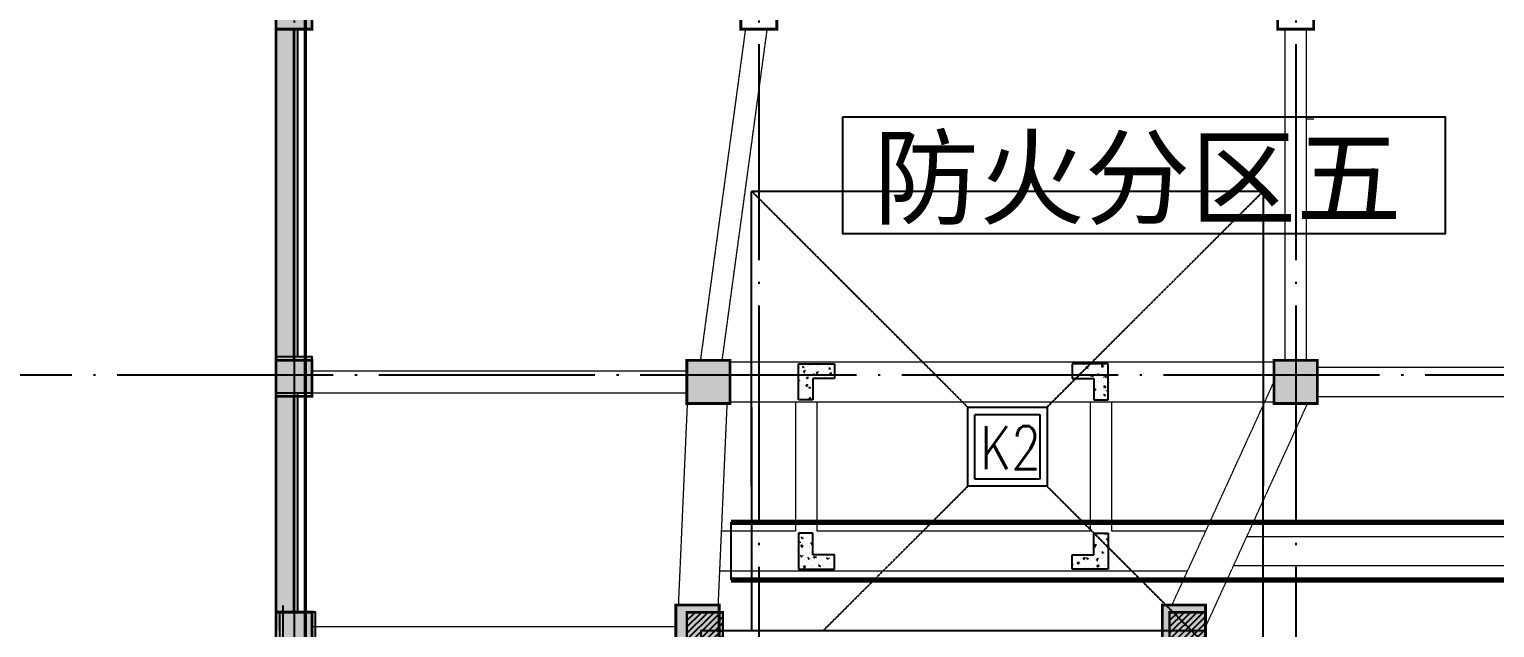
# Model space of a CAD drawing. Extents: x 290727 to 13733020, y 1731457 to 3643100.
# Drawn here: x 497639 to 517974, y 2154815 to 2163130 of the extents above; entities that cross this region are included whole.
import ezdxf

# ---------------------------------------------------------------- set-up
doc = ezdxf.new("R2010")
doc.units = 0
doc.header["$LTSCALE"] = 10
for name, pattern in [('DASH', [0.35, 0.25, -0.1]), ('DASHED', [0.75, 0.5, -0.25]), ('DOTE', [2.42, 2, -0.2, 0.02, -0.2]), ('虚线', [750, 450, -300])]:
    doc.linetypes.add(name, pattern=pattern)
doc.layers.get('0').update_dxf_attribs({"linetype": 'CONTINUOUS'})
for name, color, linetype in [('AXIS', 3, 'CONTINUOUS'), ('BEAM_DASH', 144, 'DASHED'), ('COLU', 2, 'CONTINUOUS'), ('COLUMN', 9, 'CONTINUOUS'), ('DOTE', 8, 'DOTE'), ('DUCT-排烟管', 2, 'CONTINUOUS'), ('DUCT-排烟管端线', 4, 'CONTINUOUS'), ('pl', 7, 'CONTINUOUS'), ('PUB_HATCH', 8, 'CONTINUOUS'), ('WALL', 255, 'CONTINUOUS'), ('作业图', 4, 'CONTINUOUS'), ('文字', 4, 'CONTINUOUS'), ('板顶标高填充', 7, 'CONTINUOUS'), ('梁上柱', 40, 'CONTINUOUS'), ('防火分区示意线', 4, 'CONTINUOUS'), ('防火分区面积', 7, 'CONTINUOUS'), ('集水坑', 181, 'DASH')]:
    doc.layers.add(name, color=color, linetype=linetype)
doc.layers.add('DIM_MODI', color=6, linetype='CONTINUOUS', plot=False)
doc.layers.add('板加腋边线', color=253, linetype='虚线', lineweight=18)
doc.layers.get('0').off()
doc.styles.add('-黑体', font='simhei.ttf')
doc.styles.add('_HZTXT', font='simplex.shx', dxfattribs={"width": 0.8, "bigfont": 'HZTXT.shx'})

# ---------------------------------------------------------------- blocks, each defined once
blk = doc.blocks.new('A$C55C93FC2')
at = {"layer": 'DOTE', "linetype": 'DOTE', "ltscale": 150}
for p, q in [((16384.1, 127235.5), (16384.1, 12200)), ((22834.1, 127235.5), (22834.1, 12200)), ((30284.1, 127235.5), (30284.1, 12200)), ((10299.5, 31892.4), (252290.8, 31892.4))]:
    blk.add_line(p, q, dxfattribs=at)
blk = doc.blocks.new('_FZH')
blk.add_lwpolyline([(-0.5, -0.5), (0.5, -0.5), (0.5, 0.5), (-0.5, 0.5)], close=True)
at = {"layer": 'PUB_HATCH'}
blk.add_solid([(-0.5, -0.5), (0.5, -0.5), (-0.5, 0.5), (0.5, 0.5)], dxfattribs=at)
blk = doc.blocks.new('车库建筑作业图')
at = {"layer": 'PUB_HATCH', "linetype": 'Continuous'}
for points in [[(501062, 2158330), (501062, 2158580), (501362, 2158580), (501362, 2163130), (501062, 2163130), (501062, 2158330)], [(501112, 2154780), (501112, 2155030), (501362, 2155030), (501362, 2158080), (501062, 2158080), (501062, 2158330), (501062, 2158330), (501062, 2154780)]]:
    blk.add_hatch(color=256, dxfattribs=at).paths.add_polyline_path(points)
at = {"layer": 'DIM_MODI', "linetype": 'Continuous'}
blk.add_line((501062, 2147280), (501062, 2168380), dxfattribs=at)
at = {"layer": 'DOTE', "ltscale": 150}
blk.add_line((501162, 2146007), (501162, 2155125), dxfattribs=at)
at = {"layer": 'WALL', "linetype": 'Continuous'}
for p, q in [((501062, 2163130), (501062, 2158330)), ((501362, 2163130), (501362, 2158580)), ((501062, 2158330), (501062, 2154780)), ((501362, 2158080), (501362, 2155030))]:
    blk.add_line(p, q, dxfattribs=at)
at = {"layer": '防火分区示意线', "linetype": 'DASH', "ltscale": 300, "const_width": 50}
blk.add_lwpolyline([(501469, 2171580), (501469, 2146880), (499119, 2146880), (499119, 2141980), (527519, 2141980), (527519, 2146892), (527519, 2146892), (527519, 2158480), (530769, 2158480), (530769, 2168881), (512048, 2168881), (512048, 2171580)], close=True, dxfattribs=at)
at = {"layer": '防火分区面积', "color": 3}
blk.add_lwpolyline([(508928, 2161914), (517288, 2161914), (517288, 2160288), (508928, 2160288)], close=True, dxfattribs=at)
at = {"layer": '集水坑'}
for p, q in [((507662, 2160880), (510662, 2157880)), ((511762, 2157880), (514762, 2160880)), ((508662, 2154780), (510662, 2156780)), ((511762, 2156780), (514762, 2153780))]:
    blk.add_line(p, q, dxfattribs=at)
for points in [[(507662, 2156780), (507662, 2160880), (514762, 2160880), (514762, 2156780)], [(507662, 2157880), (507662, 2154780)], [(511962, 2153780), (514762, 2153780), (514762, 2157880)]]:
    blk.add_lwpolyline(points, dxfattribs=at)
at = {"layer": '集水坑', "linetype": 'ByBlock'}
blk.add_lwpolyline([(510662, 2157880), (511762, 2157880), (511762, 2156780), (510662, 2156780)], close=True, dxfattribs=at)
at = {"layer": '集水坑', "linetype": 'DASH'}
blk.add_lwpolyline([(510762, 2157780), (511662, 2157780), (511662, 2156880), (510762, 2156880)], close=True, dxfattribs=at)
at = {"layer": 'COLUMN', "linetype": 'Continuous', "rotation": 270}
for p, xscale, yscale, zscale in [((501312, 2163380), 500, 500, 500), ((501312, 2158330), 500, 500, 500), ((507062, 2158230), 600, 600, 600), ((515212, 2158230), 600, 600, 600), ((506912, 2154830), 600.9465563669801, 600, 600), ((513662, 2154830), 600.9465563669801, 599.9720663589542, 599.9720663589542), ((501362, 2154780), 500, 500, 500)]:
    blk.add_blockref('_FZH', p, dxfattribs=dict(at, xscale=xscale, yscale=yscale, zscale=zscale))
at = {"layer": '文字', "linetype": 'Continuous'}
blk.add_blockref('A$C55C93FC2', (484928, 2126437), dxfattribs=at)
at = {"layer": '防火分区面积', "style": '-黑体'}
blk.add_text('防火分区五', height=1075.4, rotation=0, dxfattribs=at).set_placement((509350, 2160532))
at = {"layer": '集水坑', "style": '_HZTXT', "width": 0.8}
blk.add_text('K2', height=600, dxfattribs=at).set_placement((510833, 2157017))
blk = doc.blocks.new('13-l')
h = blk.add_hatch()
h.set_pattern_fill('ANSI31', color=0, scale=500)
h.set_pattern_definition([(45, (3308201.806, -713051.205), (-44.1941738, 44.1941738), [])])
h.paths.add_polyline_path([(601370, -778722), (601370, -778222), (600870, -778222), (600870, -778722)])
h = blk.add_hatch()
h.set_pattern_fill('ANSI31', color=0, scale=500)
h.set_pattern_definition([(45, (3314901.496, -713051.205), (-44.1941738, 44.1941738), [])])
h.paths.add_polyline_path([(608069, -778722), (608069, -778222), (607569, -778222), (607569, -778722)])
at = {"layer": 'AXIS', "color": 0, "const_width": 35}
for points in [[(600870, -778722), (601370, -778722), (601370, -778222), (600870, -778222), (600870, -778722)], [(608069, -778722), (608069, -778222), (607569, -778222), (607569, -778722), (608069, -778722)]]:
    blk.add_lwpolyline(points, dxfattribs=at)
blk = doc.blocks.new('A$C7FBF512A')
at = {"layer": 'DUCT-排烟管', "color": 0, "linetype": 'Continuous', "const_width": 75}
for points in [[(18654, -110149), (1802, -110149)], [(1802, -110949), (18654, -110949)]]:
    blk.add_lwpolyline(points, dxfattribs=at)
at = {"layer": 'DUCT-排烟管端线', "color": 0, "linetype": 'Continuous'}
blk.add_line((1802, -110149), (1802, -110949), dxfattribs=at)
blk = doc.blocks.new('梁图-10.22')
at = {"layer": 'BEAM_DASH', "color": 0, "lineweight": 18}
for p, q in [((-1603160, 207358), (-1603785, 202758)), ((-1603482, 202758), (-1602857, 207358)), ((-1595674, 207358), (-1595674, 202758)), ((-1595374, 202758), (-1595374, 207358)), ((-1603974, 202608), (-1609174, 202608)), ((-1602314, 202733), (-1603374, 202733)), ((-1598224, 202733), (-1602314, 202733)), ((-1595824, 202733), (-1598224, 202733)), ((-1587874, 202658), (-1595224, 202658)), ((-1597240, 199359), (-1595824, 202463)), ((-1609174, 202308), (-1603974, 202308)), ((-1604087, 199359), (-1603963, 202158)), ((-1603536, 199359), (-1603412, 202158)), ((-1603374, 202183), (-1602314, 202183)), ((-1602464, 202183), (-1602464, 200383)), ((-1602313, 202183), (-1598224, 202183)), ((-1602164, 200383), (-1602164, 202183)), ((-1598374, 202183), (-1598374, 200383)), ((-1598224, 202183), (-1595824, 202183)), ((-1598074, 200383), (-1598074, 202183)), ((-1596774, 199054), (-1595359, 202158)), ((-1595224, 202258), (-1587874, 202258)), ((-1602464, 200383), (-1603491, 200383)), ((-1598374, 200383), (-1602164, 200383)), ((-1596773, 200383), (-1598074, 200383)), ((-1587824, 200308), (-1596203, 200308)), ((-1596385, 199908), (-1587824, 199908)), ((-1603515, 199833), (-1602314, 199833)), ((-1602314, 199833), (-1598224, 199833)), ((-1598224, 199833), (-1597024, 199833)), ((-1604124, 199058), (-1609174, 199058))]:
    blk.add_line(p, q, dxfattribs=at)
at = {"layer": 'COLU', "color": 0, "const_width": 40}
for points in [[(-1609174, 207858), (-1609674, 207858), (-1609674, 207358), (-1609174, 207358)], [(-1602724, 207858), (-1603224, 207858), (-1603224, 207358), (-1602724, 207358)], [(-1595274, 207858), (-1595774, 207858), (-1595774, 207358), (-1595274, 207358)], [(-1609174, 202758), (-1609674, 202758), (-1609674, 202258), (-1609174, 202258)], [(-1603374, 202758), (-1603974, 202758), (-1603974, 202158), (-1603374, 202158)], [(-1595224, 202758), (-1595824, 202758), (-1595824, 202158), (-1595224, 202158)], [(-1603524, 199359), (-1604124, 199359), (-1604124, 198759), (-1603524, 198759)], [(-1596774, 199359), (-1597374, 199359), (-1597374, 198759), (-1596774, 198759)], [(-1609174, 199259), (-1609674, 199259), (-1609674, 198759), (-1609174, 198759)]]:
    blk.add_lwpolyline(points, close=True, dxfattribs=at)
at = {"layer": 'WALL', "color": 0, "const_width": 40}
for points in [[(-1609674, 207358), (-1609674, 202758)], [(-1609424, 202758), (-1609424, 207358)], [(-1609674, 202258), (-1609674, 199259)], [(-1609424, 199259), (-1609424, 202258)]]:
    blk.add_lwpolyline(points, dxfattribs=at)
at = {"layer": '板加腋边线', "color": 0, "lineweight": 18}
blk.add_line((-1587774, 206108), (-1595374, 206108), dxfattribs=at)
at = {"layer": '板顶标高填充', "color": 0, "linetype": 'Continuous', "flags": 128}
blk.add_lwpolyline([(-1609674, 216807), (-1609674, 196607), (-1603774, 196607), (-1603774, 199007), (-1596774, 199007), (-1596770, 196607), (-1590875, 196598), (-1590872, 191507), (-1589574, 191507), (-1589574, 185807), (-1582824, 185807), (-1582824, 202307), (-1579974, 202307), (-1579974, 214357), (-1587874, 214355), (-1587874, 216807), (-1609674, 216808)], dxfattribs=at)
at = {"layer": '梁上柱', "color": 0, "linetype": 'Continuous'}
for p, q in [((-1602424, 202708), (-1601924, 202708)), ((-1602424, 202208), (-1602424, 202708)), ((-1602422, 202686), (-1602422, 202686)), ((-1602407, 202656), (-1602407, 202656)), ((-1602403, 202550), (-1602403, 202550)), ((-1602368, 202651), (-1602368, 202651)), ((-1602367, 202667), (-1602350, 202674)), ((-1602365, 202666), (-1602352, 202657)), ((-1602355, 202595), (-1602343, 202610)), ((-1602352, 202656), (-1602347, 202672)), ((-1602350, 202595), (-1602335, 202593)), ((-1602337, 202551), (-1602337, 202551)), ((-1602336, 202651), (-1602336, 202651)), ((-1602332, 202604), (-1602335, 202620)), ((-1602310, 202567), (-1602310, 202567)), ((-1602301, 202586), (-1602301, 202586)), ((-1602298, 202671), (-1602298, 202671)), ((-1602286, 202680), (-1602286, 202680)), ((-1602259, 202681), (-1602259, 202681)), ((-1602242, 202572), (-1602242, 202572)), ((-1602233, 202646), (-1602233, 202646)), ((-1602216, 202565), (-1602198, 202571)), ((-1602213, 202564), (-1602200, 202555)), ((-1602201, 202545), (-1602201, 202545)), ((-1602200, 202554), (-1602195, 202570)), ((-1602179, 202580), (-1602179, 202580)), ((-1602176, 202672), (-1602176, 202672)), ((-1602173, 202579), (-1602161, 202594)), ((-1602170, 202604), (-1602170, 202604)), ((-1602168, 202579), (-1602153, 202577)), ((-1602167, 202689), (-1602167, 202689)), ((-1602162, 202593), (-1602162, 202593)), ((-1602150, 202588), (-1602153, 202604)), ((-1602151, 202674), (-1602151, 202674)), ((-1602112, 202680), (-1602112, 202680)), ((-1602111, 202707), (-1602111, 202707)), ((-1602097, 202640), (-1602097, 202640)), ((-1602083, 202593), (-1602083, 202593)), ((-1602066, 202539), (-1602066, 202539)), ((-1602045, 202536), (-1602045, 202536)), ((-1602042, 202620), (-1602042, 202620)), ((-1602039, 202705), (-1602039, 202705)), ((-1602016, 202693), (-1602016, 202693)), ((-1602015, 202668), (-1602015, 202668)), ((-1602014, 202618), (-1602014, 202618)), ((-1602002, 202647), (-1601985, 202653)), ((-1602000, 202645), (-1601987, 202637)), ((-1601991, 202563), (-1601979, 202578)), ((-1601987, 202636), (-1601982, 202651)), ((-1601986, 202563), (-1601970, 202561)), ((-1601968, 202572), (-1601971, 202588)), ((-1601962, 202634), (-1601962, 202634)), ((-1601924, 202708), (-1601924, 202508)), ((-1598624, 202708), (-1598624, 202508)), ((-1598124, 202708), (-1598624, 202708)), ((-1598622, 202581), (-1598624, 202583)), ((-1598617, 202576), (-1598624, 202574)), ((-1598591, 202669), (-1598591, 202669)), ((-1598568, 202553), (-1598568, 202553)), ((-1598565, 202638), (-1598565, 202638)), ((-1598563, 202616), (-1598563, 202616)), ((-1598549, 202566), (-1598546, 202551)), ((-1598537, 202635), (-1598537, 202635)), ((-1598519, 202562), (-1598534, 202564)), ((-1598516, 202561), (-1598528, 202546)), ((-1598528, 202538), (-1598528, 202538)), ((-1598484, 202708), (-1598484, 202706)), ((-1598477, 202708), (-1598483, 202702)), ((-1598476, 202653), (-1598476, 202653)), ((-1598470, 202537), (-1598470, 202537)), ((-1598467, 202629), (-1598467, 202629)), ((-1598455, 202664), (-1598455, 202664)), ((-1598438, 202571), (-1598438, 202571)), ((-1598434, 202656), (-1598434, 202656)), ((-1598423, 202672), (-1598428, 202657)), ((-1598404, 202658), (-1598422, 202651)), ((-1598409, 202663), (-1598421, 202672)), ((-1598404, 202638), (-1598404, 202638)), ((-1598402, 202629), (-1598402, 202629)), ((-1598379, 202564), (-1598379, 202564)), ((-1598367, 202550), (-1598364, 202535)), ((-1598337, 202547), (-1598352, 202548)), ((-1598333, 202545), (-1598346, 202530)), ((-1598328, 202678), (-1598328, 202678)), ((-1598320, 202658), (-1598320, 202658)), ((-1598310, 202558), (-1598310, 202558)), ((-1598306, 202590), (-1598306, 202590)), ((-1598303, 202675), (-1598303, 202675)), ((-1598271, 202570), (-1598277, 202554)), ((-1598257, 202561), (-1598270, 202570)), ((-1598252, 202556), (-1598270, 202549)), ((-1598266, 202624), (-1598266, 202624)), ((-1598243, 202659), (-1598243, 202659)), ((-1598231, 202589), (-1598231, 202589)), ((-1598195, 202686), (-1598218, 202689)), ((-1598215, 202688), (-1598213, 202664)), ((-1598214, 202571), (-1598214, 202571)), ((-1598192, 202680), (-1598212, 202660)), ((-1598196, 202708), (-1598199, 202705)), ((-1598184, 202652), (-1598184, 202652)), ((-1598180, 202703), (-1598180, 202703)), ((-1598177, 202607), (-1598177, 202607)), ((-1598174, 202691), (-1598174, 202691)), ((-1598150, 202579), (-1598150, 202579)), ((-1598147, 202671), (-1598147, 202671)), ((-1598130, 202618), (-1598130, 202618)), ((-1598124, 202208), (-1598124, 202708)), ((-1602424, 202485), (-1602411, 202490)), ((-1602424, 202480), (-1602414, 202473)), ((-1602413, 202472), (-1602408, 202488)), ((-1602408, 202334), (-1602408, 202334)), ((-1602386, 202421), (-1602386, 202421)), ((-1602376, 202371), (-1602376, 202371)), ((-1602333, 202387), (-1602333, 202387)), ((-1602320, 202404), (-1602308, 202419)), ((-1602320, 202416), (-1602320, 202416)), ((-1602315, 202513), (-1602292, 202509)), ((-1602315, 202404), (-1602299, 202402)), ((-1602314, 202510), (-1602295, 202531)), ((-1602313, 202380), (-1602313, 202380)), ((-1602310, 202333), (-1602310, 202333)), ((-1602309, 202471), (-1602309, 202471)), ((-1602307, 202417), (-1602307, 202417)), ((-1602304, 202502), (-1602304, 202502)), ((-1602297, 202413), (-1602300, 202429)), ((-1602292, 202506), (-1602295, 202530)), ((-1602278, 202380), (-1602260, 202387)), ((-1602275, 202379), (-1602262, 202371)), ((-1602262, 202370), (-1602257, 202385)), ((-1602260, 202360), (-1602260, 202360)), ((-1602251, 202415), (-1602251, 202415)), ((-1602246, 202480), (-1602246, 202480)), ((-1602224, 202508), (-1602224, 202208)), ((-1601924, 202508), (-1602224, 202508)), ((-1602173, 202520), (-1602173, 202520)), ((-1601989, 202514), (-1601989, 202514)), ((-1601930, 202534), (-1601930, 202534)), ((-1601925, 202522), (-1601925, 202522)), ((-1598624, 202508), (-1598324, 202508)), ((-1598534, 202529), (-1598534, 202529)), ((-1598324, 202508), (-1598324, 202208)), ((-1598319, 202377), (-1598324, 202380)), ((-1598314, 202372), (-1598324, 202368)), ((-1598319, 202508), (-1598319, 202508)), ((-1598302, 202355), (-1598317, 202357)), ((-1598316, 202494), (-1598316, 202494)), ((-1598315, 202337), (-1598315, 202337)), ((-1598312, 202421), (-1598312, 202421)), ((-1598298, 202354), (-1598310, 202339)), ((-1598309, 202506), (-1598309, 202506)), ((-1598284, 202393), (-1598284, 202393)), ((-1598284, 202379), (-1598284, 202379)), ((-1598281, 202471), (-1598281, 202471)), ((-1598230, 202359), (-1598230, 202359)), ((-1598217, 202479), (-1598217, 202479)), ((-1598187, 202353), (-1598187, 202353)), ((-1598184, 202535), (-1598181, 202519)), ((-1598184, 202437), (-1598184, 202437)), ((-1598162, 202396), (-1598184, 202400)), ((-1598182, 202399), (-1598179, 202375)), ((-1598181, 202382), (-1598181, 202382)), ((-1598180, 202522), (-1598180, 202522)), ((-1598180, 202488), (-1598180, 202488)), ((-1598159, 202391), (-1598178, 202370)), ((-1598170, 202533), (-1598170, 202533)), ((-1598155, 202531), (-1598170, 202532)), ((-1598151, 202529), (-1598163, 202514)), ((-1598149, 202343), (-1598146, 202328)), ((-1598148, 202388), (-1598148, 202388)), ((-1598124, 202340), (-1598135, 202341)), ((-1598124, 202456), (-1598125, 202452)), ((-1602224, 202208), (-1602424, 202208)), ((-1602379, 202279), (-1602379, 202279)), ((-1602313, 202248), (-1602313, 202248)), ((-1602311, 202245), (-1602311, 202245)), ((-1602301, 202286), (-1602301, 202286)), ((-1602285, 202213), (-1602272, 202228)), ((-1602283, 202292), (-1602283, 202292)), ((-1602281, 202220), (-1602261, 202241)), ((-1602281, 202223), (-1602258, 202220)), ((-1602279, 202212), (-1602264, 202211)), ((-1602262, 202222), (-1602264, 202238)), ((-1602258, 202217), (-1602261, 202241)), ((-1598324, 202208), (-1598124, 202208)), ((-1598318, 202252), (-1598318, 202252)), ((-1598280, 202229), (-1598280, 202229)), ((-1598232, 202267), (-1598232, 202267)), ((-1598190, 202300), (-1598190, 202300)), ((-1598190, 202268), (-1598190, 202268)), ((-1598182, 202283), (-1598187, 202268)), ((-1598167, 202275), (-1598180, 202283)), ((-1598162, 202270), (-1598180, 202263)), ((-1598171, 202212), (-1598171, 202212)), ((-1598161, 202213), (-1598161, 202213)), ((-1598144, 202224), (-1598144, 202224)), ((-1598124, 202328), (-1598128, 202323)), ((-1602224, 200358), (-1602424, 200358)), ((-1602424, 200358), (-1602424, 199858)), ((-1602403, 200342), (-1602403, 200342)), ((-1602387, 200353), (-1602387, 200353)), ((-1602385, 200296), (-1602367, 200303)), ((-1602376, 200354), (-1602376, 200354)), ((-1602268, 200337), (-1602268, 200337)), ((-1602230, 200314), (-1602230, 200314)), ((-1602224, 200058), (-1602224, 200358)), ((-1598324, 200358), (-1598124, 200358)), ((-1598324, 200058), (-1598324, 200358)), ((-1598324, 200346), (-1598324, 200346)), ((-1598177, 200350), (-1598170, 200358)), ((-1598172, 200349), (-1598156, 200348)), ((-1598124, 200358), (-1598124, 199858)), ((-1602424, 200238), (-1602419, 200243)), ((-1602424, 200226), (-1602413, 200225)), ((-1602424, 200110), (-1602423, 200114)), ((-1602398, 200222), (-1602401, 200238)), ((-1602399, 200178), (-1602399, 200178)), ((-1602389, 200175), (-1602369, 200196)), ((-1602386, 200170), (-1602363, 200166)), ((-1602381, 200291), (-1602368, 200283)), ((-1602366, 200167), (-1602369, 200191)), ((-1602367, 200184), (-1602367, 200184)), ((-1602366, 200283), (-1602361, 200298)), ((-1602364, 200128), (-1602364, 200128)), ((-1602361, 200213), (-1602361, 200213)), ((-1602358, 200298), (-1602358, 200298)), ((-1602357, 200266), (-1602357, 200266)), ((-1602317, 200207), (-1602317, 200207)), ((-1602316, 200298), (-1602316, 200298)), ((-1602264, 200187), (-1602264, 200187)), ((-1602264, 200173), (-1602264, 200173)), ((-1602250, 200212), (-1602237, 200227)), ((-1602246, 200210), (-1602231, 200209)), ((-1602236, 200145), (-1602236, 200145)), ((-1602234, 200194), (-1602224, 200198)), ((-1602233, 200229), (-1602233, 200229)), ((-1602229, 200189), (-1602224, 200186)), ((-1598324, 200175), (-1598312, 200189)), ((-1598319, 200174), (-1598303, 200173)), ((-1598318, 200187), (-1598295, 200184)), ((-1598317, 200185), (-1598298, 200205)), ((-1598305, 200143), (-1598305, 200143)), ((-1598301, 200184), (-1598304, 200200)), ((-1598295, 200181), (-1598298, 200205)), ((-1598297, 200167), (-1598297, 200167)), ((-1598267, 200152), (-1598267, 200152)), ((-1598256, 200273), (-1598256, 200273)), ((-1598252, 200109), (-1598252, 200109)), ((-1598247, 200108), (-1598247, 200108)), ((-1598244, 200193), (-1598244, 200193)), ((-1598241, 200277), (-1598241, 200277)), ((-1598233, 200175), (-1598233, 200175)), ((-1598230, 200267), (-1598230, 200267)), ((-1598212, 200090), (-1598194, 200097)), ((-1598180, 200233), (-1598180, 200233)), ((-1598170, 200138), (-1598170, 200138)), ((-1598167, 200275), (-1598167, 200275)), ((-1598150, 200274), (-1598132, 200281)), ((-1598147, 200273), (-1598135, 200265)), ((-1598142, 200159), (-1598129, 200173)), ((-1598137, 200188), (-1598137, 200188)), ((-1598136, 200158), (-1598124, 200157)), ((-1598134, 200264), (-1598129, 200279)), ((-1602417, 199948), (-1602417, 199948)), ((-1602401, 199895), (-1602401, 199895)), ((-1602397, 199986), (-1602397, 199986)), ((-1602396, 200037), (-1602384, 200052)), ((-1602393, 200035), (-1602378, 200034)), ((-1602377, 200033), (-1602377, 200033)), ((-1602370, 199959), (-1602370, 199959)), ((-1602368, 200078), (-1602368, 200078)), ((-1602367, 200044), (-1602367, 200044)), ((-1602363, 200031), (-1602366, 200047)), ((-1602364, 199914), (-1602364, 199914)), ((-1602355, 199886), (-1602336, 199906)), ((-1602332, 199878), (-1602335, 199902)), ((-1602334, 199995), (-1602334, 199995)), ((-1602331, 200087), (-1602331, 200087)), ((-1602316, 199977), (-1602316, 199977)), ((-1602304, 199907), (-1602304, 199907)), ((-1602295, 200010), (-1602278, 200017)), ((-1602291, 200005), (-1602278, 199996)), ((-1602282, 199942), (-1602282, 199942)), ((-1602276, 199996), (-1602271, 200012)), ((-1602267, 200095), (-1602267, 200095)), ((-1602242, 199976), (-1602242, 199976)), ((-1602239, 200060), (-1602239, 200060)), ((-1602238, 200007), (-1602238, 200007)), ((-1602232, 200072), (-1602232, 200072)), ((-1602229, 200058), (-1602229, 200058)), ((-1602228, 199908), (-1602228, 199908)), ((-1601924, 200058), (-1602224, 200058)), ((-1602214, 200021), (-1602202, 200036)), ((-1602211, 200019), (-1602196, 200018)), ((-1602181, 200015), (-1602184, 200031)), ((-1602168, 200002), (-1602168, 200002)), ((-1602146, 199936), (-1602146, 199936)), ((-1602144, 199928), (-1602144, 199928)), ((-1602144, 199908), (-1602126, 199914)), ((-1602139, 199903), (-1602126, 199894)), ((-1602125, 199894), (-1602119, 199909)), ((-1602113, 199910), (-1602113, 199910)), ((-1602110, 199995), (-1602110, 199995)), ((-1602092, 199902), (-1602092, 199902)), ((-1602080, 199937), (-1602080, 199937)), ((-1602077, 200029), (-1602077, 200029)), ((-1602071, 199913), (-1602071, 199913)), ((-1602032, 200005), (-1602020, 200020)), ((-1602029, 200003), (-1602013, 200002)), ((-1602020, 200028), (-1602020, 200028)), ((-1602014, 200037), (-1602014, 200037)), ((-1602010, 199931), (-1602010, 199931)), ((-1601999, 199999), (-1602002, 200015)), ((-1601984, 199949), (-1601984, 199949)), ((-1601983, 199928), (-1601983, 199928)), ((-1601980, 200013), (-1601980, 200013)), ((-1601957, 199897), (-1601957, 199897)), ((-1601930, 199990), (-1601924, 199992)), ((-1601926, 199985), (-1601924, 199983)), ((-1601924, 199858), (-1601924, 200058)), ((-1598624, 200058), (-1598324, 200058)), ((-1598624, 199858), (-1598624, 200058)), ((-1598624, 199932), (-1598621, 199933)), ((-1598624, 199917), (-1598623, 199916)), ((-1598623, 199916), (-1598618, 199931)), ((-1598620, 200033), (-1598620, 200033)), ((-1598614, 199986), (-1598614, 199986)), ((-1598591, 199945), (-1598591, 199945)), ((-1598555, 199937), (-1598535, 199958)), ((-1598555, 199940), (-1598532, 199936)), ((-1598532, 199933), (-1598535, 199957)), ((-1598524, 200045), (-1598524, 200045)), ((-1598512, 199905), (-1598512, 199905)), ((-1598509, 199990), (-1598509, 199990)), ((-1598491, 200020), (-1598491, 200020)), ((-1598471, 200000), (-1598458, 200014)), ((-1598466, 200012), (-1598466, 200012)), ((-1598465, 199999), (-1598450, 199998)), ((-1598448, 200009), (-1598451, 200025)), ((-1598431, 199966), (-1598431, 199966)), ((-1598425, 200008), (-1598408, 200015)), ((-1598423, 200007), (-1598410, 199998)), ((-1598410, 199998), (-1598405, 200013)), ((-1598381, 199923), (-1598381, 199923)), ((-1598378, 200007), (-1598378, 200007)), ((-1598367, 199975), (-1598367, 199975)), ((-1598356, 200014), (-1598356, 200014)), ((-1598318, 200037), (-1598318, 200037)), ((-1598300, 200075), (-1598300, 200075)), ((-1598289, 199984), (-1598276, 199998)), ((-1598284, 199895), (-1598264, 199916)), ((-1598284, 199898), (-1598261, 199894)), ((-1598283, 199983), (-1598268, 199982)), ((-1598274, 199906), (-1598256, 199913)), ((-1598271, 199987), (-1598271, 199987)), ((-1598271, 199905), (-1598258, 199896)), ((-1598265, 199993), (-1598268, 200009)), ((-1598261, 199891), (-1598264, 199915)), ((-1598258, 199895), (-1598253, 199911)), ((-1598253, 199939), (-1598253, 199939)), ((-1598250, 200024), (-1598250, 200024)), ((-1598220, 200009), (-1598220, 200009)), ((-1598209, 200089), (-1598197, 200080)), ((-1598204, 200088), (-1598204, 200088)), ((-1598196, 200080), (-1598191, 200095)), ((-1598180, 199911), (-1598180, 199911)), ((-1598177, 199908), (-1598177, 199908)), ((-1598170, 200063), (-1598170, 200063)), ((-1602424, 199858), (-1601924, 199858)), ((-1602373, 199875), (-1602373, 199875)), ((-1602367, 199862), (-1602367, 199862)), ((-1602352, 199880), (-1602330, 199877)), ((-1602351, 199858), (-1602349, 199861)), ((-1602245, 199891), (-1602245, 199891)), ((-1602219, 199888), (-1602219, 199888)), ((-1602071, 199858), (-1602065, 199864)), ((-1602064, 199858), (-1602064, 199860)), ((-1598124, 199858), (-1598624, 199858)), ((-1598623, 199862), (-1598623, 199862)), ((-1598541, 199890), (-1598541, 199890)), ((-1598497, 199866), (-1598497, 199866)), ((-1598477, 199860), (-1598477, 199860)), ((-1598434, 199875), (-1598434, 199875)), ((-1598405, 199885), (-1598405, 199885)), ((-1598338, 199887), (-1598338, 199887)), ((-1598328, 199886), (-1598328, 199886)), ((-1598270, 199879), (-1598270, 199879)), ((-1598134, 199873), (-1598134, 199873)), ((-1598124, 199874), (-1598124, 199874))]:
    blk.add_line(p, q, dxfattribs=at)

msp = doc.modelspace()

# ---------------------------------------------------------------- block references
at = {"layer": 'pl', "color": 8, "linetype": 'ByBlock'}
msp.add_blockref('13-l', (-94107, 2933251, 0), dxfattribs=at)
at = {"layer": '作业图', "color": 8, "linetype": 'ByBlock', "extrusion": (8.37508e-20, 6.90696e-07, 1)}
msp.add_blockref('梁图-10.22', (2110736, 1955772, 0), dxfattribs=at)
at = {"layer": '作业图', "linetype": 'Continuous'}
msp.add_blockref('车库建筑作业图', (0, 0), dxfattribs=at)
at = {"layer": '文字', "color": 8}
msp.add_blockref('A$C7FBF512A', (505574, 2266429), dxfattribs=at)

doc.saveas('drawing.dxf')
